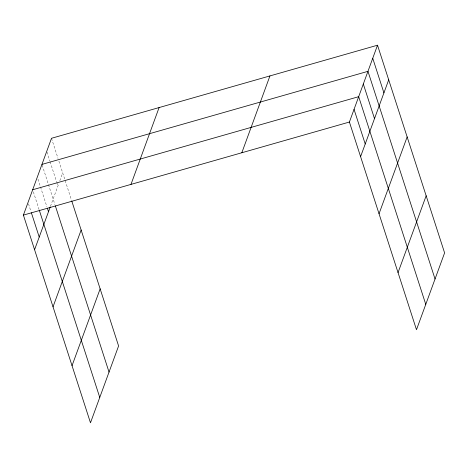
<?xml version="1.0" encoding="UTF-8"?>
<svg xmlns="http://www.w3.org/2000/svg" width="468" height="468" viewBox="0 0 468 468"><rect width="100%" height="100%" fill="white"/><g stroke="black" fill="none" stroke-linecap="round" stroke-linejoin="round"><path stroke-width="0.35" stroke-dasharray="2.34 1.75" d="M50.45 206.359L58.869 183.351M59.828 180.736L62.694 172.903M51.509 138.282L57.997 158.359M58.892 161.132L71.581 200.421M46.958 152.036L49.865 161.033M50.088 161.729L56.569 181.806M56.798 182.497L57.915 185.96M42.178 165.099L54.914 204.528M37.984 179.156L46.929 206.85M33.345 191.833L39.16 209.834M28.484 203.82L30.946 211.437"/><path stroke-width="0.7" d="M71.803 201.111L118.591 345.963L90.482 422.791L23.4 215.11L51.509 138.282L377.518 45.209L444.6 252.89L416.491 329.718L349.409 122.037L377.518 45.209M34.579 249.731L50.205 207.026M53.03 306.838L81.139 230.01M130.981 184.398L159.097 107.564M72.031 365.683L100.146 288.855M241.827 152.749L269.937 75.921M360.588 156.657L388.703 79.823M379.039 213.765L407.148 136.937M398.04 272.61L426.155 195.776M41.956 164.403L367.965 71.329L435.041 279.01M32.678 189.756L358.687 96.683L425.763 304.364M23.4 215.11L349.409 122.037M372.739 58.266L383.924 92.886M363.326 84.006L374.505 118.626M354.048 109.36L365.227 143.98M55.359 205.902L109.032 372.083M47.379 208.237L48.496 211.7M39.388 210.53L99.754 397.437M31.391 212.823L39.218 237.054"/></g></svg>
